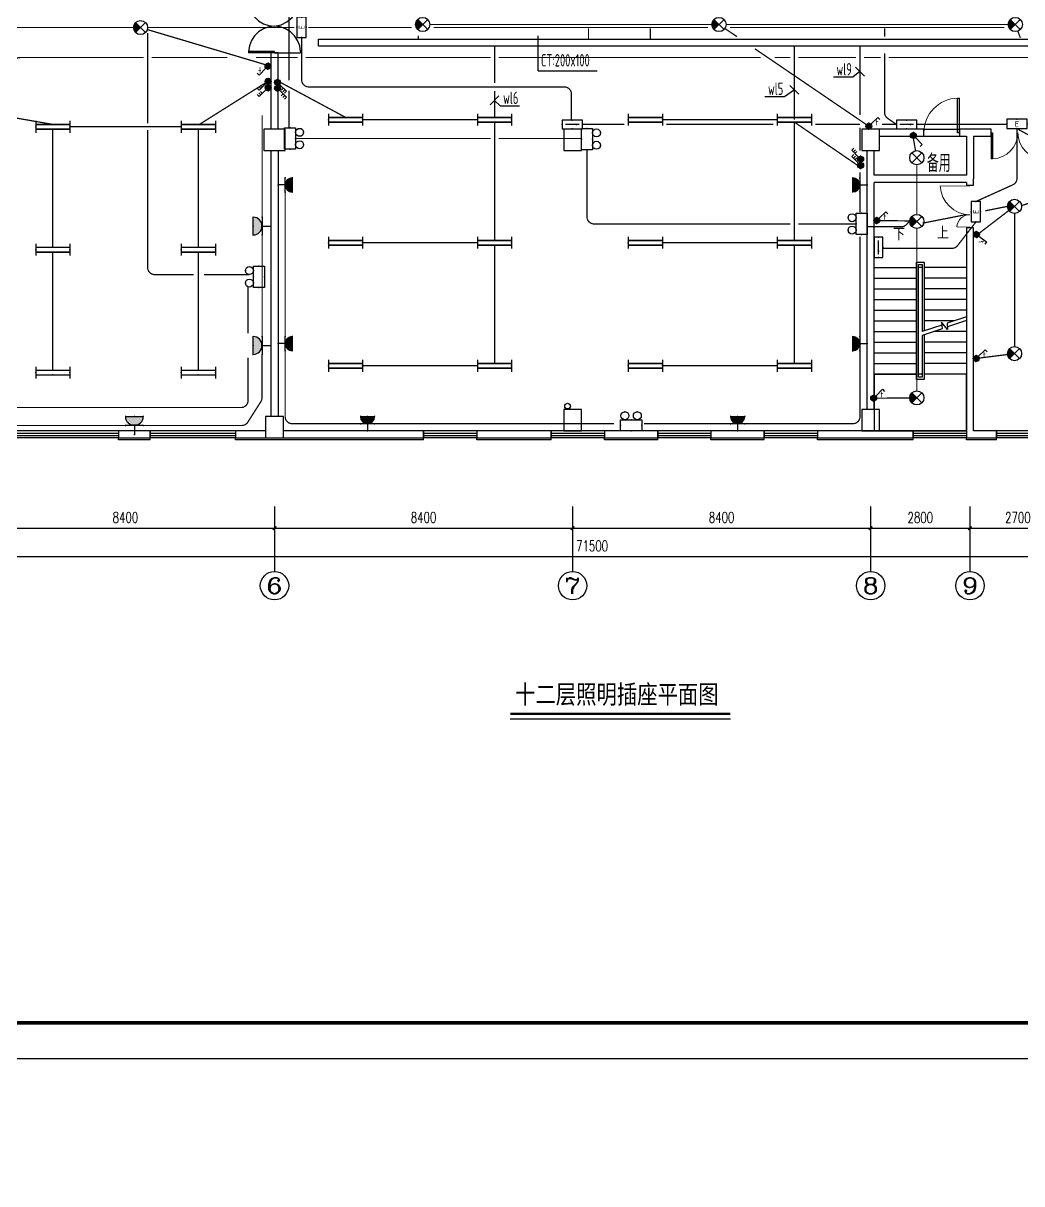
# Model space of a CAD drawing. Extents: x 2166032 to 5302137, y 581493 to 2416206.
# Drawn here: x 2469612 to 2497754, y 970586 to 1003290 of the extents above; entities that cross this region are included whole.
import ezdxf
from ezdxf.enums import TextEntityAlignment as Align

# ---------------------------------------------------------------- set-up
doc = ezdxf.new("R2010")
doc.units = 0
doc.header["$LTSCALE"] = 1000
doc.header["$MEASUREMENT"] = 0
doc.linetypes.add('DASH', pattern=[0.35, 0.25, -0.1])
doc.linetypes.add('DASHEDX2', pattern=[1.5, 1, -0.5])
for name, color, linetype in [('AXIS', 3, 'Continuous'), ('AXIS_TEXT', 7, 'Continuous'), ('CABLETRAY', 4, 'Continuous'), ('COLUMN', 2, 'Continuous'), ('DIM-照明', 3, 'Continuous'), ('DIM_SYMB', 3, 'Continuous'), ('EQUIP-动力', 3, 'Continuous'), ('EQUIP-照明', 3, 'Continuous'), ('PUB_TEXT', 7, 'Continuous'), ('PUB_TITLE', 137, 'Continuous'), ('STAIR', 8, 'Continuous'), ('SURFACE', 8, 'Continuous'), ('TEL_TEXT', 7, 'Continuous'), ('WALL', 8, 'Continuous'), ('WINDOW', 8, 'Continuous'), ('WIRE-应急', 6, 'DASH'), ('WIRE-照明', 1, 'Continuous'), ('屋面', 151, 'Continuous')]:
    doc.layers.add(name, color=color, linetype=linetype)
doc.styles.add('_TCH_AXIS', font='complex_.ttf')
doc.styles.add('_TCH_DIM', font='tssdeng.shx', dxfattribs={"bigfont": 'tssdchn.shx'})
doc.styles.add('_TEL_DIM', font='@tssdeng.shx', dxfattribs={"width": 0.8, "height": 3.5, "bigfont": '!tssdchn.shx'})
doc.styles.add('COMPLEX', font='complex_.ttf')
doc.styles.add('DIM_FONT', font='simplex_.ttf', dxfattribs={"width": 0.7})
doc.styles.add('hz（黑）', font='simhei.ttf', dxfattribs={"width": 0.8})
doc.styles.get("Standard").update_dxf_attribs({"font": 'tssdeng.shx', "bigfont": 'tssdchn.shx'})
doc.styles.add('TSSD_REIN', font='tssdeng.shx', dxfattribs={"width": 0.7, "bigfont": 'tssdchn.shx'})
doc.dimstyles.new('DIMN', dxfattribs={"dimtxt": 300, "dimasz": 100, "dimexe": 250, "dimexo": 300, "dimgap": 150, "dimtad": 1, "dimdec": 0, "dimzin": 0, "dimdsep": 46, "dimtxsty": 'DIM_FONT', "dimblk": 'ARCHTICK', "dimcen": 0.09, "dimclrt": 7, "dimazin": 2, "dimtfac": 1, "dimtdec": 0, "dimtix": 1, "dimtmove": 2, "dimatfit": 3, "dimldrblk": 'ARCHTICK', "dimfxl": 1, "dimtolj": 1, "dimtzin": 0, "dimarcsym": 0})

# ---------------------------------------------------------------- blocks, each defined once
blk = doc.blocks.new('$equip$00001964')
for p, q in [((0.147, 0.356), (0.625, 0.833)), ((0.625, 0.833), (0.766, 0.692)), ((0.399, 0.607), (0.54, 0.466)), ((0.512, 0.72), (0.653, 0.579))]:
    blk.add_line(p, q)
blk.add_circle((0, 0.208), 0.208)
for p in [(-0.208, 0.208), (0, 0.417), (0, 0), (0.208, 0.208)]:
    blk.add_point(p)
for points in [[(-0.18, 0.313), (0.18, 0.313), (-0.208, 0.208), (0.208, 0.208)], [(-0.18, 0.104), (0.18, 0.104), (-0.208, 0.208), (0.208, 0.208)], [(-0.104, 0.389), (0.104, 0.389), (-0.18, 0.313), (0.18, 0.313)], [(-0.104, 0.028), (0.104, 0.028), (-0.18, 0.104), (0.18, 0.104)], [(0, 0.417), (0, 0.417), (-0.104, 0.389), (0.104, 0.389)], [(0, 0), (0, 0), (-0.104, 0.028), (0.104, 0.028)]]:
    blk.add_solid(points)
at = {"layer": 'TEL_TEXT', "style": '_TEL_DIM', "flags": 1}
blk.add_attdef('A', text='', height=0.00002, dxfattribs=at).set_placement((0, 0), align=Align.MIDDLE_CENTER)
blk = doc.blocks.new('$equip$00001160')
for p, q in [((-1.2, 0.417), (-1.2, -0.417)), ((-1.2, 0.167), (1.2, 0.167)), ((1.2, 0.417), (1.2, -0.417)), ((-1.2, -0.167), (1.2, -0.167))]:
    blk.add_line(p, q)
at = {"const_width": 0.1}
for points in [[(-1.2, 0.167), (1.2, 0.167)], [(-1.2, -0.167), (1.2, -0.167)]]:
    blk.add_lwpolyline(points, dxfattribs=at)
at = {"layer": 'EQUIP-照明'}
for p in [(-1.2, 0), (0, 0.167), (1.2, 0), (0, -0.167)]:
    blk.add_point(p, dxfattribs=at)
at = {"layer": 'EQUIP-照明', "flags": 9}
blk.add_attdef('A', (0, 0), '', height=0.00002, dxfattribs=at)
blk = doc.blocks.new('$equip$00001190')
for p, q in [((-0.354, 0.354), (0.354, -0.354)), ((-0.354, -0.354), (0.354, 0.354))]:
    blk.add_line(p, q)
blk.add_circle((0, 0), 0.5)
for points in [[(-0.177, -0.177), (-0.483, 0.129), (0, 0), (-0.354, 0.354)], [(-0.306, -0.306), (-0.483, -0.129), (-0.177, -0.177), (-0.483, 0.129)], [(-0.354, -0.354), (-0.354, -0.354), (-0.306, -0.306), (-0.483, -0.129)]]:
    blk.add_solid(points)
at = {"flags": 9}
blk.add_attdef('A', (0, 0), '', height=0.00002, dxfattribs=at)
blk = doc.blocks.new('$equip$00001822')
for p, q in [((0.147, 0.356), (0.625, 0.833)), ((0.625, 0.833), (0.766, 0.692))]:
    blk.add_line(p, q)
blk.add_circle((0, 0.208), 0.208)
for p in [(-0.208, 0.208), (-0.015, 0.001), (0, 0.417), (0.208, 0.208)]:
    blk.add_point(p)
for points in [[(-0.18, 0.313), (0.18, 0.313), (-0.208, 0.208), (0.208, 0.208)], [(-0.18, 0.104), (0.18, 0.104), (-0.208, 0.208), (0.208, 0.208)], [(-0.104, 0.389), (0.104, 0.389), (-0.18, 0.313), (0.18, 0.313)], [(-0.104, 0.028), (0.104, 0.028), (-0.18, 0.104), (0.18, 0.104)], [(0, 0.417), (0, 0.417), (-0.104, 0.389), (0.104, 0.389)], [(0, 0), (0, 0), (-0.104, 0.028), (0.104, 0.028)]]:
    blk.add_solid(points)
at = {"color": 7, "style": '_TEL_DIM'}
blk.add_attdef('$TEXT$', text='', height=0.4, dxfattribs=at).set_placement((0.581, 0.465), align=Align.MIDDLE_CENTER)
at = {"color": 7, "style": '_TEL_DIM', "flags": 1}
blk.add_attdef('A', text='', height=0.00002, dxfattribs=at).set_placement((0, 0), align=Align.MIDDLE_CENTER)
blk = doc.blocks.new('$equip$00001148')
for p, q in [((0.354, 0.354), (-0.354, -0.354)), ((-0.354, 0.354), (0.354, -0.354))]:
    blk.add_line(p, q)
blk.add_circle((0, 0), 0.5)
at = {"flags": 9}
blk.add_attdef('A', (0, 0), '', height=0.00002, dxfattribs=at)
blk = doc.blocks.new('$equip$00001962')
for p, q in [((0.147, 0.356), (0.625, 0.833)), ((0.625, 0.833), (0.766, 0.692))]:
    blk.add_line(p, q)
blk.add_circle((0, 0.208), 0.208)
for p in [(-0.208, 0.208), (0, 0.417), (0, 0), (0.208, 0.208)]:
    blk.add_point(p)
for points in [[(-0.18, 0.313), (0.18, 0.313), (-0.208, 0.208), (0.208, 0.208)], [(-0.18, 0.104), (0.18, 0.104), (-0.208, 0.208), (0.208, 0.208)], [(-0.104, 0.389), (0.104, 0.389), (-0.18, 0.313), (0.18, 0.313)], [(-0.104, 0.028), (0.104, 0.028), (-0.18, 0.104), (0.18, 0.104)], [(0, 0.417), (0, 0.417), (-0.104, 0.389), (0.104, 0.389)], [(0, 0), (0, 0), (-0.104, 0.028), (0.104, 0.028)]]:
    blk.add_solid(points)
at = {"layer": 'TEL_TEXT', "style": '_TEL_DIM', "flags": 1}
blk.add_attdef('A', text='', height=0.00002, dxfattribs=at).set_placement((0, 0), align=Align.MIDDLE_CENTER)
blk = doc.blocks.new('$equip$00001237')
for p, q in [((-0.5, 1.05), (-0.5, 1)), ((-0.5, 1), (0.5, 1)), ((0.5, 1.05), (0.5, 1)), ((0.5, 0.5), (-0.5, 0.5)), ((0, 0.5), (0, 0))]:
    blk.add_line(p, q)
blk.add_arc((0, 1), 0.5, 180, 0)
for p in [(0, 1), (-0.5, 0.5), (0, 0), (0.5, 0.5)]:
    blk.add_point(p)
for points in [[(0.433, 0.75), (-0.433, 0.75), (0.5, 1), (-0.5, 1)], [(0.25, 0.567), (-0.25, 0.567), (0.433, 0.75), (-0.433, 0.75)], [(0, 0.5), (0, 0.5), (0.25, 0.567), (-0.25, 0.567)]]:
    blk.add_solid(points)
at = {"flags": 9}
blk.add_attdef('A', (0, 0), '', height=0.00002, dxfattribs=at)
blk = doc.blocks.new('$equip_U$00000006')
at = {"color": 3}
for p, q in [((-0.6, 0.624), (0.6, 0.624)), ((-0.6, 0), (-0.6, 0.624)), ((0.6, 0), (-0.6, 0)), ((0.6, 0.624), (0.6, 0))]:
    blk.add_line(p, q, dxfattribs=at)
for centre in [(-0.35, 0.849), (0.35, 0.849)]:
    blk.add_circle(centre, 0.225, dxfattribs=at)
at = {"style": '_TEL_DIM', "flags": 1}
blk.add_attdef('A', text='', height=0.00002, dxfattribs=at).set_placement((0, 0), align=Align.MIDDLE_CENTER)
blk = doc.blocks.new('$equip_U$00000175(20081108-2321)')
for p in [(-0.6, 0.312), (0, 0.624), (0, 0), (0.6, 0.312)]:
    blk.add_point(p)
blk.add_blockref('$equip_U$00000006', (0, 0))
at = {"color": 7, "style": '_TEL_DIM', "flags": 1}
blk.add_attdef('A', text='', height=0.000025, dxfattribs=at).set_placement((0, 0), align=Align.MIDDLE_CENTER)
blk = doc.blocks.new('$equip_U$00000184(许虹剑)')
for p in [(-0.35, 1.074), (0.35, 1.074), (-0.6, 0.312), (0, 0), (0.6, 0.312)]:
    blk.add_point(p)
blk.add_blockref('$equip_U$00000175(20081108-2321)', (0, 0))
at = {"color": 7, "style": '_TEL_DIM', "flags": 1}
blk.add_attdef('A', text='', height=0.000025, dxfattribs=at).set_placement((0, 0), align=Align.MIDDLE_CENTER)
blk = doc.blocks.new('$equip_U$00000360(20081108-2321)')
at = {"ltscale": 5}
for p in [(-0.35, 1.074), (0.35, 1.074), (-0.6, 0.312), (0, 0), (0.6, 0.312)]:
    blk.add_point(p, dxfattribs=at)
blk.add_blockref('$equip_U$00000184(许虹剑)', (0, 0), dxfattribs=at)
at = {"color": 7, "style": '_TEL_DIM', "flags": 1}
blk.add_attdef('A', text='', height=0.000025, dxfattribs=at).set_placement((0, 0), align=Align.MIDDLE_CENTER)
blk = doc.blocks.new('$equip$00001776')
for p, q in [((0.72, 0.66), (-0.72, 0.66)), ((-0.72, 0.66), (-0.72, 0)), ((-0.72, 0), (0.72, 0)), ((0.72, 0), (0.72, 0.66))]:
    blk.add_line(p, q)
for p in [(-0.72, 0.33), (0, 0.66), (0, 0), (0.72, 0.33)]:
    blk.add_point(p)
at = {"color": 7, "style": '_TEL_DIM'}
blk.add_attdef('$TEXT$', text='', height=0.4, dxfattribs=at).set_placement((0, 0.33), align=Align.MIDDLE_CENTER)
at = {"color": 7, "style": '_TEL_DIM', "flags": 1}
blk.add_attdef('A', text='', height=0.00002, dxfattribs=at).set_placement((0, 0), align=Align.MIDDLE_CENTER)
blk = doc.blocks.new('$equip$00001686')
for p, q in [((0.72, 0.6), (-0.72, 0.6)), ((-0.72, 0.6), (-0.72, 0)), ((-0.72, 0), (0.72, 0)), ((0.72, 0), (0.72, 0.6))]:
    blk.add_line(p, q)
at = {"color": 7}
blk.add_line((-0.48, 0.3), (0.48, 0.3), dxfattribs=at)
for p in [(-0.72, 0.3), (0, 0.6), (0, 0), (0.72, 0.3)]:
    blk.add_point(p)
blk.add_solid([(-0.24, 0.228), (-0.528, 0.3), (-0.24, 0.372)])
at = {"layer": 'TEL_TEXT', "style": '_TEL_DIM', "flags": 1}
blk.add_attdef('A', text='', height=0.00002, dxfattribs=at).set_placement((0, 0), align=Align.MIDDLE_CENTER)
blk = doc.blocks.new('_ArchTick')
at = {"color": 0, "linetype": 'ByBlock', "const_width": 0.4}
blk.add_lwpolyline([(-0.5, -0.5), (0.5, 0.5)], dxfattribs=at)
blk = doc.blocks.new('*D3061')
at = {"layer": 'AXIS', "color": 0, "lineweight": -2}
for p, q in [((2468294, 989392), (2468294, 988809)), ((2476694, 989392), (2476694, 988809)), ((2468294, 989059), (2476694, 989059))]:
    blk.add_line(p, q, dxfattribs=at)
at = {"layer": 'Defpoints', "color": 0}
for p in [(2468294, 989692), (2476694, 989692), (2476694, 989059)]:
    blk.add_point(p, dxfattribs=at)
at = {"layer": 'AXIS', "color": 0, "lineweight": -2, "xscale": 100, "yscale": 100, "zscale": 100, "rotation": 180}
blk.add_blockref('_ArchTick', (2468294, 989059), dxfattribs=at)
at = {"layer": 'AXIS', "color": 0, "lineweight": -2, "xscale": 100, "yscale": 100, "zscale": 100}
blk.add_blockref('_ArchTick', (2476694, 989059), dxfattribs=at)
at = {"layer": 'AXIS', "color": 7, "insert": (2472494, 989363), "char_height": 300, "attachment_point": 5, "style": 'DIM_FONT'}
blk.add_mtext('\\A1;8400', dxfattribs=at)
blk = doc.blocks.new('*D3062')
at = {"layer": 'AXIS', "color": 0, "lineweight": -2}
for p, q in [((2476694, 989392), (2476694, 988809)), ((2485094, 989392), (2485094, 988809)), ((2476694, 989059), (2485094, 989059))]:
    blk.add_line(p, q, dxfattribs=at)
at = {"layer": 'Defpoints', "color": 0}
for p in [(2476694, 989692), (2485094, 989692), (2485094, 989059)]:
    blk.add_point(p, dxfattribs=at)
at = {"layer": 'AXIS', "color": 0, "lineweight": -2, "xscale": 100, "yscale": 100, "zscale": 100, "rotation": 180}
blk.add_blockref('_ArchTick', (2476694, 989059), dxfattribs=at)
at = {"layer": 'AXIS', "color": 0, "lineweight": -2, "xscale": 100, "yscale": 100, "zscale": 100}
blk.add_blockref('_ArchTick', (2485094, 989059), dxfattribs=at)
at = {"layer": 'AXIS', "color": 7, "insert": (2480894, 989363), "char_height": 300, "attachment_point": 5, "style": 'DIM_FONT'}
blk.add_mtext('\\A1;8400', dxfattribs=at)
blk = doc.blocks.new('*D3063')
at = {"layer": 'AXIS', "color": 0, "lineweight": -2}
for p, q in [((2485094, 989392), (2485094, 988809)), ((2493494, 989392), (2493494, 988809)), ((2485094, 989059), (2493494, 989059))]:
    blk.add_line(p, q, dxfattribs=at)
at = {"layer": 'Defpoints', "color": 0}
for p in [(2485094, 989692), (2493494, 989692), (2493494, 989059)]:
    blk.add_point(p, dxfattribs=at)
at = {"layer": 'AXIS', "color": 0, "lineweight": -2, "xscale": 100, "yscale": 100, "zscale": 100, "rotation": 180}
blk.add_blockref('_ArchTick', (2485094, 989059), dxfattribs=at)
at = {"layer": 'AXIS', "color": 0, "lineweight": -2, "xscale": 100, "yscale": 100, "zscale": 100}
blk.add_blockref('_ArchTick', (2493494, 989059), dxfattribs=at)
at = {"layer": 'AXIS', "color": 7, "insert": (2489294, 989363), "char_height": 300, "attachment_point": 5, "style": 'DIM_FONT'}
blk.add_mtext('\\A1;8400', dxfattribs=at)
blk = doc.blocks.new('*D3064')
at = {"layer": 'AXIS', "color": 0, "lineweight": -2}
for p, q in [((2493494, 989392), (2493494, 988809)), ((2496294, 989392), (2496294, 988809)), ((2493494, 989059), (2496294, 989059))]:
    blk.add_line(p, q, dxfattribs=at)
at = {"layer": 'Defpoints', "color": 0}
for p in [(2493494, 989692), (2496294, 989692), (2496294, 989059)]:
    blk.add_point(p, dxfattribs=at)
at = {"layer": 'AXIS', "color": 0, "lineweight": -2, "xscale": 100, "yscale": 100, "zscale": 100, "rotation": 180}
blk.add_blockref('_ArchTick', (2493494, 989059), dxfattribs=at)
at = {"layer": 'AXIS', "color": 0, "lineweight": -2, "xscale": 100, "yscale": 100, "zscale": 100}
blk.add_blockref('_ArchTick', (2496294, 989059), dxfattribs=at)
at = {"layer": 'AXIS', "color": 7, "insert": (2494894, 989360), "char_height": 300, "attachment_point": 5, "style": 'DIM_FONT'}
blk.add_mtext('\\A1;2800', dxfattribs=at)
blk = doc.blocks.new('*D3065')
at = {"layer": 'AXIS', "color": 0, "lineweight": -2}
for p, q in [((2496294, 989392), (2496294, 988809)), ((2498994, 989392), (2498994, 988809)), ((2496294, 989059), (2498994, 989059))]:
    blk.add_line(p, q, dxfattribs=at)
at = {"layer": 'Defpoints', "color": 0}
for p in [(2496294, 989692), (2498994, 989692), (2498994, 989059)]:
    blk.add_point(p, dxfattribs=at)
at = {"layer": 'AXIS', "color": 0, "lineweight": -2, "xscale": 100, "yscale": 100, "zscale": 100, "rotation": 180}
blk.add_blockref('_ArchTick', (2496294, 989059), dxfattribs=at)
at = {"layer": 'AXIS', "color": 0, "lineweight": -2, "xscale": 100, "yscale": 100, "zscale": 100}
blk.add_blockref('_ArchTick', (2498994, 989059), dxfattribs=at)
at = {"layer": 'AXIS', "color": 7, "insert": (2497644, 989360), "char_height": 300, "attachment_point": 5, "style": 'DIM_FONT'}
blk.add_mtext('\\A1;2700', dxfattribs=at)
blk = doc.blocks.new('*D3073')
at = {"layer": 'AXIS', "color": 0, "lineweight": -2}
for p, q in [((2449894, 989092), (2449894, 988009)), ((2521394, 989092), (2521394, 988009)), ((2449894, 988259), (2521394, 988259))]:
    blk.add_line(p, q, dxfattribs=at)
at = {"layer": 'Defpoints', "color": 0}
for p in [(2449894, 989392), (2521394, 989392), (2521394, 988259)]:
    blk.add_point(p, dxfattribs=at)
at = {"layer": 'AXIS', "color": 0, "lineweight": -2, "xscale": 100, "yscale": 100, "zscale": 100, "rotation": 180}
blk.add_blockref('_ArchTick', (2449894, 988259), dxfattribs=at)
at = {"layer": 'AXIS', "color": 0, "lineweight": -2, "xscale": 100, "yscale": 100, "zscale": 100}
blk.add_blockref('_ArchTick', (2521394, 988259), dxfattribs=at)
at = {"layer": 'AXIS', "color": 7, "insert": (2485644, 988560), "char_height": 300, "attachment_point": 5, "style": 'DIM_FONT'}
blk.add_mtext('\\A1;71500', dxfattribs=at)
blk = doc.blocks.new('$DorLib2D$00000141')
at = {"color": 0}
for points in [[(-0.5, 0), (-0.5, 0.487)], [(-0.475, 0.487), (-0.5, 0.487)], [(-0.475, 0), (-0.475, 0.487)], [(-0.369, 0.473), (-0.475, 0.487)], [(-0.268, 0.435), (-0.369, 0.473)], [(0.369, 0.473), (0.268, 0.435)], [(0.475, 0.487), (0.369, 0.473)], [(0.475, 0), (0.475, 0.487)], [(0.475, 0.487), (0.5, 0.487)], [(0.5, 0), (0.5, 0.487)], [(-0.178, 0.377), (-0.268, 0.435)], [(-0.103, 0.3), (-0.178, 0.377)], [(-0.047, 0.208), (-0.103, 0.3)], [(0.103, 0.3), (0.047, 0.208)], [(0.178, 0.377), (0.103, 0.3)], [(0.268, 0.435), (0.178, 0.377)], [(-0.012, 0.107), (-0.047, 0.208)], [(0, 0), (-0.012, 0.107)], [(-0.012, -0.107), (0, 0)], [(0.012, 0.107), (0, 0)], [(0.047, 0.208), (0.012, 0.107)], [(-0.5, 0), (-0.475, 0)], [(0.5, 0), (0.475, 0)]]:
    blk.add_lwpolyline(points, dxfattribs=at)
at = {"color": 0, "linetype": 'DASHEDX2'}
for points in [[(0, 0), (0.03, -0.122), (0.086, -0.234), (0.165, -0.331), (0.264, -0.408), (0.378, -0.461), (0.5, -0.488)], [(-0.5, 0), (-0.5, -0.488)], [(-0.103, -0.3), (-0.047, -0.208)], [(-0.047, -0.208), (-0.012, -0.107)], [(0.5, 0), (0.5, -0.488)], [(-0.369, -0.473), (-0.268, -0.435)], [(-0.268, -0.435), (-0.178, -0.377)], [(-0.178, -0.377), (-0.103, -0.3)], [(-0.475, -0.488), (-0.5, -0.488)], [(-0.475, -0.487), (-0.369, -0.473)]]:
    blk.add_lwpolyline(points, dxfattribs=at)
blk = doc.blocks.new('$DorLib2D$00000002')
for p, q in [((-0.5, 0), (-0.5, 0.4875)), ((-0.475, 0.4875), (-0.5, 0.4875)), ((-0.475, 0), (-0.475, 0.4875)), ((0.475, 0), (0.475, 0.4875)), ((0.475, 0.4875), (0.5, 0.4875)), ((0.5, 0), (0.5, 0.4875)), ((-0.5, 0), (-0.475, 0)), ((0.5, 0), (0.475, 0))]:
    blk.add_line(p, q)
at = {"lineweight": 13}
for centre, start, end in [((-0.4875, 0), 0, 88.53072), ((0.4875, 0), 91.46928, 180)]:
    blk.add_arc(centre, 0.4875, start, end, dxfattribs=at)
blk = doc.blocks.new('$TCHSYS$WIN2D')
for p, q in [((-0.5, 0.5), (0.5, 0.5)), ((-0.5, 0.5), (-0.5, -0.5)), ((0.5, 0.5), (0.5, -0.5)), ((0.5, 0.1667), (-0.5, 0.1667)), ((0.5, -0.1667), (-0.5, -0.1667)), ((-0.5, -0.5), (0.5, -0.5))]:
    blk.add_line(p, q)
blk = doc.blocks.new('$DorLib2D$00000001')
for p, q in [((0.45, 0.975), (0.5, 0.975)), ((0.45, 0), (0.45, 0.975)), ((0.5, 0), (0.5, 0.975)), ((0.5, 0), (0.45, 0))]:
    blk.add_line(p, q)
at = {"lineweight": 13}
blk.add_arc((0.475, 0), 0.975, 91.4693, 180, dxfattribs=at)
blk = doc.blocks.new('_AXISO')
blk.add_circle((0, 0), 0.5)
at = {"layer": 'AXIS_TEXT', "style": 'COMPLEX', "width": 1.171875}
blk.add_attdef('A', text='', height=0.56, dxfattribs=at).set_placement((-0.25, -0.28), (0.25, -0.28), align=Align.FIT)
blk = doc.blocks.new('$DorLib2D$00000025')
at = {"const_width": 0.02}
for points in [[(0.481, -0.001), (0.481, 0.691)], [(-0.481, 0.001), (-0.481, 0.308)]]:
    blk.add_lwpolyline(points, dxfattribs=at)
at = {"lineweight": 13}
for centre, radius, start, end in [((0.505, -0.002), 0.699, 91.9397, 179.7238), ((-0.501, 0.003), 0.307, 359.7899, 85.7508)]:
    blk.add_arc(centre, radius, start, end, dxfattribs=at)

msp = doc.modelspace()

# ---------------------------------------------------------------- linework, layer by layer
for q in [(2484124.7, 1002932), (2485784.4, 1001947.4)]:
    msp.add_line((2484124.7, 1001947.4), q)
msp.add_circle((2604640.5, 1020101.3), 438608.5)
at = {"layer": 'AXIS'}
for p, q in [((2476694.4, 989673.9), (2476694.4, 987839.2)), ((2485094.4, 989673.9), (2485094.4, 987839.2)), ((2493494.4, 989673.9), (2493494.4, 987839.2)), ((2496294.4, 989673.9), (2496294.4, 987839.2))]:
    msp.add_line(p, q, dxfattribs=at)
at = {"layer": 'CABLETRAY'}
for p, q in [((2477935.9, 1002640.9), (2477935.9, 1002840.9)), ((2477935.9, 1002840.9), (2501058.6, 1002840.9)), ((2501058.6, 1002640.9), (2477935.9, 1002640.9))]:
    msp.add_line(p, q, dxfattribs=at)
at = {"layer": 'COLUMN'}
for p, q in [((2476994.4, 1000304.3), (2476394.4, 1000304.3)), ((2476394.4, 1000304.3), (2476394.4, 999704.3)), ((2476994.4, 999704.3), (2476994.4, 1000304.3)), ((2485344.1, 1000304.4), (2484844.1, 1000304.4)), ((2484844.1, 1000304.4), (2484844.1, 999704.3)), ((2485344.1, 999704.3), (2485344.1, 1000304.4)), ((2493744.1, 1000304.4), (2493244.1, 1000304.4)), ((2493244.1, 1000304.4), (2493244.1, 999704.3)), ((2493744.1, 999704.3), (2493744.1, 1000304.4)), ((2476394.4, 999704.3), (2476994.4, 999704.3)), ((2484844.1, 999704.3), (2485344.1, 999704.3)), ((2493244.1, 999704.3), (2493744.1, 999704.3)), ((2485344.1, 992404.4), (2484844.1, 992404.4)), ((2484844.1, 992404.4), (2484844.1, 991804.3)), ((2485344.1, 991804.3), (2485344.1, 992404.4)), ((2493744.1, 992404.4), (2493244.1, 992404.4)), ((2493244.1, 992404.4), (2493244.1, 991804.3)), ((2493744.1, 991804.3), (2493744.1, 992404.4)), ((2476944.1, 992204.4), (2476444.1, 992204.4)), ((2476444.1, 992204.4), (2476444.1, 991604.3)), ((2476944.1, 991604.3), (2476944.1, 992204.4)), ((2484844.1, 991804.3), (2485344.1, 991804.3)), ((2493244.1, 991804.3), (2493744.1, 991804.3)), ((2476444.1, 991604.3), (2476944.1, 991604.3))]:
    msp.add_line(p, q, dxfattribs=at)
at = {"layer": 'DIM-照明'}
for p, q in [((2493318.1, 1001802.9), (2493070.6, 1002050.4)), ((2491467.8, 1001288.3), (2491220.3, 1001535.8)), ((2483019.4, 1001240.1), (2482771.9, 1000992.7))]:
    msp.add_line(p, q, dxfattribs=at)
for points in [[(2492989.1, 1001767.2), (2492443.6, 1001767.2)], [(2493194.4, 1001926.7), (2492989.1, 1001767.2)], [(2482895.6, 1001116.4), (2483049.1, 1000963)], [(2491068.7, 1001217.7), (2490514.6, 1001217.7)], [(2491344.1, 1001412), (2491068.7, 1001217.7)], [(2483049.1, 1000963), (2483594.5, 1000963)]]:
    msp.add_lwpolyline(points, dxfattribs=at)
at = {"layer": 'DIM_SYMB'}
for points in [[(2495519.4, 997158.2, 0, 0, 0), (2495519.4, 995958.2, 80, 0, 0), (2495519.4, 995658.2, 0, 0, 0)], [(2494269.4, 997120.8, 0, 0, 0), (2494269.4, 993073.4, 0, 0, 0), (2495519.4, 993073.4, 0, 0, 0), (2495519.4, 994653.4, 80, 0, 0), (2495519.4, 994953.4, 0, 0, 0)]]:
    msp.add_lwpolyline(points, format="xyseb", dxfattribs=at)
at = {"layer": 'DIM_SYMB', "const_width": 70}
msp.add_lwpolyline([(2483336, 983826.8), (2489541, 983826.8)], dxfattribs=at)
at = {"layer": 'DIM_SYMB'}
msp.add_lwpolyline([(2483336, 983686.8), (2489541, 983686.8)], dxfattribs=at)
at = {"layer": 'PUB_TITLE'}
msp.add_lwpolyline([(2433524.2, 974119.6), (2538624.2, 974119.6), (2538624.2, 1033519.6), (2433524.2, 1033519.6)], close=True, dxfattribs=at)
at = {"layer": 'PUB_TITLE', "const_width": 100}
msp.add_lwpolyline([(2436024.2, 975119.6), (2537624.2, 975119.6), (2537624.2, 1032519.6), (2436024.2, 1032519.6)], close=True, dxfattribs=at)
at = {"layer": 'STAIR'}
for p, q in [((2494784.4, 996554.5), (2495004.4, 996554.5)), ((2494784.4, 993254.5), (2494784.4, 996554.5)), ((2495004.4, 996554.5), (2495004.4, 994618.5)), ((2493594.4, 993404.5), (2493594.4, 996404.5)), ((2493594.4, 996404.5), (2494784.4, 996404.5)), ((2494844.4, 996494.5), (2494944.4, 996494.5)), ((2494844.4, 993314.5), (2494844.4, 996494.5)), ((2494844.4, 993404.5), (2494844.4, 996404.5)), ((2494944.4, 996404.5), (2494844.4, 996404.5)), ((2494944.4, 996494.5), (2494944.4, 994598.5)), ((2494944.4, 996404.5), (2494944.4, 994598.5)), ((2496194.4, 996404.5), (2495004.4, 996404.5)), ((2496194.4, 996404.5), (2496194.4, 995015.9)), ((2493594.4, 996104.5), (2494784.4, 996104.5)), ((2496194.4, 996104.5), (2495004.4, 996104.5)), ((2493594.4, 995804.5), (2494784.4, 995804.5)), ((2496194.4, 995804.5), (2495004.4, 995804.5)), ((2493594.4, 995504.5), (2494784.4, 995504.5)), ((2493594.4, 995204.5), (2494784.4, 995204.5)), ((2496194.4, 995504.5), (2495004.4, 995504.5)), ((2496194.4, 995204.5), (2495004.4, 995204.5)), ((2493594.4, 994904.5), (2494784.4, 994904.5)), ((2495860.7, 994904.5), (2495004.4, 994904.5)), ((2496194.4, 995015.9), (2495651.5, 994834.6)), ((2496194.4, 994910.4), (2495657.7, 994731.2)), ((2496194.4, 994904.5), (2496176.5, 994904.5)), ((2496194.4, 994910.4), (2496194.4, 993404.5)), ((2493594.4, 994604.5), (2494784.4, 994604.5)), ((2495500, 994784), (2494944.4, 994598.5)), ((2495506.2, 994680.7), (2494944.4, 994493)), ((2496194.4, 994604.5), (2495278, 994604.5)), ((2495662.2, 994656.5), (2495494.9, 994867.1)), ((2495494.9, 994867.1), (2495506.2, 994680.7)), ((2495651.5, 994834.6), (2495662.2, 994656.5)), ((2493594.4, 994304.5), (2494784.4, 994304.5)), ((2494944.4, 994493), (2494944.4, 993404.5)), ((2494944.4, 994493), (2494944.4, 993314.5)), ((2495004.4, 994513.1), (2495004.4, 993254.5)), ((2496194.4, 994304.5), (2495004.4, 994304.5)), ((2493594.4, 994004.5), (2494784.4, 994004.5)), ((2496194.4, 994004.5), (2495004.4, 994004.5)), ((2493594.4, 993704.5), (2494784.4, 993704.5)), ((2496194.4, 993704.5), (2495004.4, 993704.5)), ((2493594.4, 993404.5), (2494784.4, 993404.5)), ((2493594.4, 993404.5), (2493594.4, 991804.5)), ((2494784.4, 993404.5), (2493594.4, 993404.5)), ((2495004.4, 993254.5), (2494784.4, 993254.5)), ((2494944.4, 993404.5), (2494844.4, 993404.5)), ((2494944.4, 993314.5), (2494844.4, 993314.5)), ((2496194.4, 993404.5), (2495004.4, 993404.5)), ((2496194.4, 993404.5), (2495004.4, 993404.5)), ((2496194.4, 991804.5), (2496194.4, 993404.5)), ((2493594.4, 991804.5), (2496194.4, 991804.5))]:
    msp.add_line(p, q, dxfattribs=at)
at = {"layer": 'SURFACE'}
for p, q in [((2472294.1, 991554.3), (2472294.1, 991604.3)), ((2473194.1, 991554.3), (2472294.1, 991554.3)), ((2473194.1, 991554.3), (2473194.1, 991604.3)), ((2475594.1, 991554.3), (2475594.1, 991604.3)), ((2475594.1, 991554.3), (2475594.1, 991604.3)), ((2476694.4, 991554.3), (2475594.1, 991554.3)), ((2476694.4, 991554.3), (2475594.1, 991554.3)), ((2480894.4, 991554.3), (2476694.4, 991554.3)), ((2480894.4, 991554.3), (2480894.4, 991604.3)), ((2482394.4, 991554.3), (2482394.4, 991604.3)), ((2484494.4, 991554.3), (2482394.4, 991554.3)), ((2484494.4, 991554.3), (2484494.4, 991604.3)), ((2485994.4, 991554.3), (2485994.4, 991604.3)), ((2487494.4, 991554.3), (2485994.4, 991554.3)), ((2487494.4, 991554.3), (2487494.4, 991604.3)), ((2488994.4, 991554.3), (2488994.4, 991604.3)), ((2490494.4, 991554.3), (2488994.4, 991554.3)), ((2490494.4, 991554.3), (2490494.4, 991604.3)), ((2491994.4, 991554.3), (2491994.4, 991604.3)), ((2494694.4, 991554.3), (2491994.4, 991554.3)), ((2494694.4, 991554.3), (2494694.4, 991604.3)), ((2496194.4, 991554.3), (2496194.4, 991604.3)), ((2496294.4, 991554.3), (2496194.4, 991554.3)), ((2497044.4, 991554.2), (2496294.4, 991554.3)), ((2497044.4, 991554.2), (2497044.4, 991604.2))]:
    msp.add_line(p, q, dxfattribs=at)
at = {"layer": 'WALL'}
for p, q in [((2476794.4, 1002454.3), (2476594.4, 1002454.3)), ((2476594.4, 1002454.3), (2476594.4, 1000304.3)), ((2476794.4, 1000304.3), (2476794.4, 1002454.3)), ((2494994.4, 1000304.3), (2493744.1, 1000304.3)), ((2494994.4, 1000104.3), (2494994.4, 1000304.3)), ((2496294.4, 1000304.3), (2495994.4, 1000304.3)), ((2495994.4, 1000304.3), (2495994.4, 1000104.3)), ((2496894.4, 1000304.3), (2496294.4, 1000304.3)), ((2496894.4, 1000104.3), (2496894.4, 1000304.3)), ((2493744.1, 1000104.3), (2494994.4, 1000104.3)), ((2495994.4, 1000104.3), (2496194.4, 1000104.3)), ((2496194.4, 1000104.3), (2496194.4, 999004.6)), ((2496394.4, 1000104.3), (2496394.4, 998904.6)), ((2496394.4, 1000104.3), (2496894.4, 1000104.3)), ((2476594.4, 999704.3), (2476594.1, 992204.4)), ((2476794.4, 999704.3), (2476794.1, 992204.4)), ((2493394.4, 998904.6), (2493394.4, 999704.3)), ((2493594.4, 999004.6), (2493594.4, 999704.3)), ((2493394.4, 992404.4), (2493394.4, 998904.6)), ((2496194.4, 999004.6), (2493594.4, 999004.6)), ((2496194.4, 998804.6), (2493594.4, 998804.6)), ((2493594.4, 992404.4), (2493594.4, 998804.6)), ((2496194.4, 998804.6), (2496194.4, 998726.3)), ((2496394.4, 998726.3), (2496394.4, 998904.6)), ((2496194.4, 998726.3), (2496394.4, 998726.3)), ((2496394.4, 997526.3), (2496194.4, 997526.3)), ((2496194.4, 997526.3), (2496194.4, 991804.3)), ((2496394.4, 991804.3), (2496394.4, 997526.3)), ((2473194.1, 991804.3), (2472294.1, 991804.3)), ((2472294.1, 991804.3), (2472294.1, 991604.3)), ((2473194.1, 991604.3), (2473194.1, 991804.3)), ((2476444.1, 991804.3), (2475594.1, 991804.3)), ((2475594.1, 991804.3), (2475594.1, 991604.3)), ((2480894.4, 991804.3), (2476944.1, 991804.3)), ((2480894.4, 991604.3), (2480894.4, 991804.3)), ((2484494.4, 991804.3), (2482394.4, 991804.3)), ((2482394.4, 991804.3), (2482394.4, 991604.3)), ((2484494.4, 991604.3), (2484494.4, 991804.3)), ((2487494.4, 991804.3), (2485994.4, 991804.3)), ((2485994.4, 991804.3), (2485994.4, 991604.3)), ((2487494.4, 991604.3), (2487494.4, 991804.3)), ((2490494.4, 991804.3), (2488994.4, 991804.3)), ((2488994.4, 991804.3), (2488994.4, 991604.3)), ((2490494.4, 991604.3), (2490494.4, 991804.3)), ((2494694.4, 991804.3), (2491994.4, 991804.3)), ((2491994.4, 991804.3), (2491994.4, 991604.3)), ((2494694.4, 991604.3), (2494694.4, 991804.3)), ((2496194.4, 991804.3), (2496194.4, 991604.3)), ((2497044.4, 991804.2), (2496394.4, 991804.3)), ((2497044.4, 991604.2), (2497044.4, 991804.2)), ((2472294.1, 991604.3), (2473194.1, 991604.3)), ((2475594.1, 991604.3), (2476444.1, 991604.3)), ((2476944.1, 991604.3), (2480894.4, 991604.3)), ((2482394.4, 991604.3), (2484494.4, 991604.3)), ((2485994.4, 991604.3), (2487494.4, 991604.3)), ((2488994.4, 991604.3), (2490494.4, 991604.3)), ((2491994.4, 991604.3), (2494694.4, 991604.3)), ((2496194.4, 991604.3), (2496294.4, 991604.3)), ((2496294.4, 991604.3), (2497044.4, 991604.2))]:
    msp.add_line(p, q, dxfattribs=at)
at = {"layer": 'WINDOW'}
for p, q in [((2494994.4, 1000304.3), (2495994.4, 1000304.3)), ((2494994.4, 1000104.3), (2495994.4, 1000104.3))]:
    msp.add_line(p, q, dxfattribs=at)
at = {"layer": 'WIRE-应急', "linetype": 'DASH', "const_width": 35}
for points in [[(2477100.1, 1004302), (2477100.1, 1001681.3)], [(2473110.8, 1003111.4), (2476439.1, 1002121.4)], [(2473119.1, 1003168.4), (2477253.8, 1003168.4)], [(2477651.7, 1003168.4), (2480558.1, 1003168.4)], [(2481183.1, 1003168.4), (2488908.1, 1003168.4)], [(2489386.3, 1003142.3), (2489726.5, 1002912.2)], [(2489533.1, 1003168.4), (2497258.1, 1003168.4)], [(2493887.6, 1003141.9), (2493887.6, 1002914.9)], [(2497642, 1003067.5), (2497714.2, 1002878.4)], [(2473119.1, 1003011.9), (2473119.1, 1000465)], [(2490230.3, 1002571.4), (2493386.7, 1000424.3)], [(2473231.6, 1002323.1), (2475366.6, 1002323.1)], [(2476177.3, 1002324), (2477346.6, 1002324)], [(2477571.6, 1002324), (2482783.1, 1002324)], [(2483008.1, 1002324), (2490394, 1002324)], [(2490794.1, 1002324), (2491231.6, 1002324)], [(2491456.6, 1002324), (2493081.9, 1002324)], [(2493306.9, 1002324), (2493775.1, 1002324)], [(2494000.1, 1002324), (2499217.6, 1002324)], [(2477100.1, 1001388.4), (2477100.1, 1000340.6)], [(2486551.6, 1000438.3), (2485375.5, 1000438.3)], [(2490751.6, 1000438.3), (2487736.6, 1000438.3)], [(2493198.2, 1000438.3), (2491936.6, 1000438.3)], [(2494220.1, 1000438.3), (2493813.1, 1000438.3)], [(2494796.1, 1000438.3), (2497331.2, 1000438.3)], [(2477288, 1000040.5), (2482783.1, 1000040.5)], [(2483008.1, 1000040.5), (2485344.1, 1000040.5)], [(2494760.6, 999696.1), (2494698.7, 1000043.5)], [(2494795.6, 999299.2), (2494795.6, 997904.5)], [(2497748.9, 998152.9), (2500178.3, 998907.8)], [(2494955.9, 997654.3), (2496178.3, 997896.1)], [(2496549.3, 997368.5), (2497387.9, 998012.5)], [(2496724, 998004), (2497357.1, 998129.3)], [(2497550.3, 997929.3), (2497550.3, 994179.3)], [(2493082.2, 997634), (2491456.6, 997634)], [(2494596.1, 997718.1), (2493751.7, 997729.8)], [(2494795.6, 997504.5), (2494795.6, 992932)], [(2475987.8, 996206.1), (2474710.1, 996206.1)], [(2475950.6, 995862.3), (2475950.6, 994551.3)], [(2496551, 993854.3), (2497351.9, 993954.2)], [(2494595.6, 992730.5), (2493663.2, 992723.4)]]:
    msp.add_lwpolyline(points, dxfattribs=at)
at = {"layer": 'WIRE-应急', "color": 6, "linetype": 'DASH', "const_width": 25}
for points in [[(2468761.6, 1003168.4), (2472719.1, 1003168.4)], [(2481070.6, 1003254.4), (2489020.6, 1003254.4)], [(2489420.6, 1003254.4), (2497370.6, 1003254.4)]]:
    msp.add_lwpolyline(points, dxfattribs=at)
at = {"layer": 'WIRE-应急', "linetype": 'DASH', "const_width": 35}
for points in [[(2477459.1, 1002887.1), (2477459.1, 1001695.4, 0.4142136), (2477659.1, 1001495.4), (2484862, 1001495.4, -0.4142136), (2485062, 1001295.4), (2485062, 1000558.3)], [(2493887.6, 1002438.2), (2493887.6, 1000774.7, 0.2450349), (2493973.1, 1000610.7), (2494220.1, 1000438.3)], [(2469324, 1000747.8), (2469324, 1002123.1, -0.4142136), (2469524, 1002323.1), (2473006.6, 1002323.1)], [(2473119.1, 1000280), (2473119.1, 996406.1, 0.4142136), (2473319.1, 996206.1), (2474411.5, 996206.1)], [(2497619.2, 1000320.2), (2497619.2, 998918.9, -0.2945478), (2497501.6, 998736.7), (2496462.6, 998266.4)], [(2498211.3, 998414.4), (2498211.3, 999873.8, 0.2724617), (2498108.4, 1000048.6), (2497619.2, 1000320.2)], [(2485500.3, 999725.7), (2485500.3, 997834, 0.4142136), (2485700.3, 997634), (2491231.6, 997634)], [(2493373, 997554.1), (2494358.5, 997554.1, 0.2112511), (2494506.4, 997619.5), (2494596.1, 997718.1)], [(2493834.4, 996945.8), (2495785.1, 996945.8, 0.2313173), (2495942.9, 997022.9), (2496462.6, 997690.4)], [(2475950.6, 993866.3), (2475950.6, 992660.5, -0.4142136), (2475750.6, 992460.5), (2468558.7, 992460.5)]]:
    msp.add_lwpolyline(points, format="xyb", dxfattribs=at)
at = {"layer": 'WIRE-照明', "linetype": 'Continuous', "const_width": 35}
for points in [[(2485544.4, 1003141.9), (2485544.4, 1002840.9)], [(2487282.9, 1003141.9), (2487282.9, 1002840.9)], [(2480750.9, 1002941.9), (2480750.9, 1002840.9)], [(2491344.1, 1000571), (2491344.1, 1002640.9)], [(2493194.4, 1000702.2), (2493194.4, 1002640.9)], [(2474577.3, 1000439.1), (2476440.9, 1001610)], [(2476779, 1001541.9), (2476779, 1001538.8)], [(2476779, 1001541.9), (2476779, 1001538.8)], [(2476862.3, 1001622.1), (2478695.6, 1000637.7)], [(2468489.8, 1000778.3), (2470445.2, 1000439.1)], [(2479175.6, 1000571), (2482415.6, 1000571)], [(2482895.6, 1000504.4), (2482895.6, 997171)], [(2487624.1, 1000571), (2490864.1, 1000571)], [(2491344.1, 1000504.4), (2491344.1, 997171)], [(2491344.1, 1000504.4), (2493129, 999283.3)], [(2470445.2, 1000305.8), (2470445.2, 996975.2)], [(2470925.2, 1000372.5), (2474066.8, 1000372.5)], [(2474546.8, 1000305.8), (2474546.8, 996975.2)], [(2493194.4, 999702.4), (2493194.4, 1000342.4)], [(2493212.3, 999366.7), (2493212.3, 999375.1)], [(2493194.4, 998934.6), (2493194.4, 999087.5)], [(2476994.3, 998532.8), (2476994.1, 994462.6)], [(2493194.4, 998534.6), (2493194.4, 997962.8)], [(2493194.4, 997278.5), (2493194.4, 994462.6)], [(2470445.2, 996841.8), (2470445.2, 993511.2)], [(2474546.8, 996841.8), (2474546.8, 993511.2)], [(2479175.6, 997104.4), (2482415.6, 997104.4)], [(2482895.6, 997037.7), (2482895.6, 993704.4)], [(2487624.1, 997104.4), (2490864.1, 997104.4)], [(2491344.1, 997037.7), (2491344.1, 993704.4)], [(2479175.6, 993637.7), (2482415.6, 993637.7)], [(2487624.1, 993637.7), (2490864.1, 993637.7)], [(2479514.4, 992004.3), (2486261.6, 992005)], [(2487111.1, 992005), (2489544.4, 992005.3)]]:
    msp.add_lwpolyline(points, dxfattribs=at)
at = {"layer": 'WIRE-照明', "color": 1, "linetype": 'Continuous'}
for points, const_width in [([(2482895.6, 1001607.9), (2482895.6, 1002640.9)], 35), ([(2482895.6, 1000637.7), (2482895.6, 1001382.9)], 35), ([(2476344.4, 997824.8), (2476344.4, 1000690.8)], 25), ([(2476344.4, 994458.8), (2476344.4, 997324.8)], 25), ([(2464094.1, 991954.4), (2472494.1, 991954.4)], 25)]:
    msp.add_lwpolyline(points, dxfattribs=dict(at, const_width=const_width))
at = {"layer": 'WIRE-照明', "linetype": 'Continuous', "const_width": 35}
for points in [[(2476344.4, 993958.8), (2476344.4, 992739.1, -0.1426927), (2476313.1, 992631.7), (2475940.9, 992047, -0.2563682), (2475772.2, 991954.4), (2472994.1, 991954.4)], [(2476994.1, 994062.6), (2476994.1, 992204.3, 0.4142136), (2477194.1, 992004.3), (2479114.4, 992004.3)], [(2493194.4, 994062.6), (2493194.4, 992205.3, -0.4142136), (2492994.4, 992005.3), (2489944.4, 992005.3)]]:
    msp.add_lwpolyline(points, format="xyb", dxfattribs=at)
at = {"layer": '屋面', "color": 6}
msp.add_circle((2484951.9, 992500.6), 80, dxfattribs=at)

# ---------------------------------------------------------------- block references
at = {"layer": 'AXIS'}
ref = msp.add_blockref('_AXISO', (2476694.4, 987439.2), dxfattribs=dict(at, xscale=800, yscale=800, zscale=800))
ref.add_attrib('A', '6', dxfattribs={"layer": 'AXIS_TEXT', "height": 452.5, "style": '_TCH_AXIS', "width": 1.049113}).set_placement((2476468.1, 987213), (2476920.6, 987213), align=Align.FIT)
ref = msp.add_blockref('_AXISO', (2485094.4, 987439.2), dxfattribs=dict(at, xscale=800, yscale=800, zscale=800))
ref.add_attrib('A', '7', dxfattribs={"layer": 'AXIS_TEXT', "height": 452.5, "style": '_TCH_AXIS', "width": 1.049113}).set_placement((2484868.1, 987213), (2485320.6, 987213), align=Align.FIT)
ref = msp.add_blockref('_AXISO', (2493494.4, 987439.2), dxfattribs=dict(at, xscale=800, yscale=800, zscale=800))
ref.add_attrib('A', '8', dxfattribs={"layer": 'AXIS_TEXT', "height": 452.5, "style": '_TCH_AXIS', "width": 1.049113}).set_placement((2493268.1, 987213), (2493720.6, 987213), align=Align.FIT)
ref = msp.add_blockref('_AXISO', (2496294.4, 987439.2), dxfattribs=dict(at, xscale=800, yscale=800, zscale=800))
ref.add_attrib('A', '9', dxfattribs={"layer": 'AXIS_TEXT', "height": 452.5, "style": '_TCH_AXIS', "width": 1.049113}).set_placement((2496068.1, 987213), (2496520.6, 987213), align=Align.FIT)
at = {"layer": 'EQUIP-动力'}
for p, xscale, yscale, zscale, rotation in [((2476794.3, 998732.8), 400, 400, 400, 270), ((2493394.4, 998734.6), 400, 400, 400, 90), ((2476594.4, 997574.8), 500, 500, 500, 90), ((2476594.4, 994208.8), 500, 500, 500, 90), ((2476794.1, 994262.6), 400, 400, 400, 270), ((2493394.4, 994262.6), 400, 400, 400, 90)]:
    msp.add_blockref('$equip$00001237', p, dxfattribs=dict(at, xscale=xscale, yscale=yscale, zscale=zscale, rotation=rotation))
for p, xscale, yscale, zscale in [((2472744.1, 991704.4), 500, 500, 500), ((2479314.4, 991804.3), 400, 400, 400), ((2489744.4, 991805.3), 400, 400, 400)]:
    msp.add_blockref('$equip$00001237', p, dxfattribs=dict(at, xscale=xscale, yscale=yscale, zscale=zscale))
at = {"layer": 'EQUIP-照明', "zscale": 400}
for name, p, xscale, yscale, rotation, values in [('$equip$00001776', (2477591.1, 1003175.1), 400, 400, 90, {'$TEXT$': 'E'}), ('$equip$00001822', (2476510, 1002164.2), 400, 400, 180, {'$TEXT$': 't'}), ('$equip$00001776', (2496594.6, 997978.4), 400, 400, 90, {'$TEXT$': 'E'}), ('$equip$00001822', (2496394.4, 997324.9), 400.0000000000945, 400.0000000000598, 278.5839662790931, {'$TEXT$': 't'})]:
    msp.add_blockref(name, p, dxfattribs=dict(at, xscale=xscale, yscale=yscale, rotation=rotation)).add_auto_attribs(values)
at = {"layer": 'EQUIP-照明'}
for name, p, xscale, yscale, zscale in [('$equip$00001190', (2480870.6, 1003254.4), 400, 400, 400), ('$equip$00001190', (2489220.6, 1003254.4), 400, 400, 400), ('$equip$00001190', (2497570.6, 1003254.4), 400, 400, 400), ('$equip$00001190', (2472919.1, 1003168.4), 400, 400, 400), ('$equip$00001160', (2470445.2, 1000372.5), 400, 400, 400), ('$equip$00001160', (2474546.8, 1000372.5), 400, 400, 400), ('$equip$00001160', (2478695.6, 1000571), 400, 400, 400), ('$equip$00001160', (2482895.6, 1000571), 400, 400, 400), ('$equip$00001160', (2487144.1, 1000571), 400, 400, 400), ('$equip$00001160', (2491344.1, 1000571), 400, 400, 400), ('$equip$00001148', (2494795.6, 999499.2), 400, 400, 400), ('$equip$00001190', (2497550.3, 998129.3), 400, 400, 400), ('$equip$00001190', (2494795.6, 997704.5), 400, 400, 400), ('$equip$00001160', (2478695.6, 997104.4), 400, 400, 400), ('$equip$00001160', (2482895.6, 997104.4), 400, 400, 400), ('$equip$00001160', (2487144.1, 997104.4), 400, 400, 400), ('$equip$00001160', (2491344.1, 997104.4), 400, 400, 400), ('$equip$00001160', (2470445.2, 996908.5), 400, 400, 400), ('$equip$00001160', (2474546.8, 996908.5), 400, 400, 400), ('$equip$00001190', (2497550.3, 993979.3), 400, 400, 400), ('$equip$00001160', (2470445.2, 993444.5), 400, 400, 400), ('$equip$00001160', (2474546.8, 993444.5), 400, 400, 400), ('$equip$00001160', (2478695.6, 993637.7), 400, 400, 400), ('$equip$00001160', (2482895.6, 993637.7), 400, 400, 400), ('$equip$00001160', (2487144.1, 993637.7), 400, 400, 400), ('$equip$00001160', (2491344.1, 993637.7), 400, 400, 400), ('$equip$00001190', (2494795.6, 992732), 400, 400, 400), ('$equip_U$00000360(20081108-2321)', (2486744.4, 991804.3), 500, 500, 500)]:
    msp.add_blockref(name, p, dxfattribs=dict(at, xscale=xscale, yscale=yscale, zscale=zscale))
for name, p, xscale, yscale, zscale, rotation in [('$equip$00001964', (2476513.1, 1001735), 400, 400, 400, 180), ('$equip$00001964', (2476513.1, 1001555.7), 400, 400, 400, 180), ('$equip$00001964', (2476695.6, 1001622.1), 400, 400, 400, 270), ('$equip$00001964', (2476695.6, 1001458.5), 400, 400, 400, 270), ('$equip$00001686', (2485087.5, 1000558.3), 400, 400, 400, 180), ('$equip$00001686', (2494508.1, 1000558.3), 400, 400, 400, 180), ('$equip_U$00000360(20081108-2321)', (2476975.8, 1000040.5), 500, 500, 500, 270), ('$equip_U$00000360(20081108-2321)', (2485344.2, 1000025.8), 500, 500, 500, 270), ('$equip$00001962', (2494615.4, 1000126.8), 400, 400, 400, 270), ('$equip$00001964', (2493295.6, 999458.4), 400, 400, 400, 90), ('$equip$00001964', (2493295.6, 999283.3), 400, 400, 400, 90), ('$equip_U$00000360(20081108-2321)', (2493394.4, 997634), 500, 500, 500, 90), ('$equip$00001686', (2493834.4, 996977.2), 400, 400, 400, 90), ('$equip_U$00000360(20081108-2321)', (2476412.3, 996143.4), 500, 500, 500, 90)]:
    msp.add_blockref(name, p, dxfattribs=dict(at, xscale=xscale, yscale=yscale, zscale=zscale, rotation=rotation))
at = {"layer": 'EQUIP-照明', "xscale": 400, "yscale": 400, "zscale": 400}
for name, p, values in [('$equip$00001822', (2493443.1, 1000304.4), {'$TEXT$': 't'}), ('$equip$00001776', (2497619.2, 1000320.2), {'$TEXT$': 'E'}), ('$equip$00001822', (2493668.4, 997646.5), {'$TEXT$': 't'}), ('$equip$00001822', (2496469, 993756.3), {'$TEXT$': 't'}), ('$equip$00001822', (2493579.9, 992640.1), {'$TEXT$': 't'})]:
    msp.add_blockref(name, p, dxfattribs=at).add_auto_attribs(values)
at = {"layer": 'WINDOW'}
for name, p, xscale, yscale, zscale, rotation in [('$DorLib2D$00000141', (2476694.4, 1003204.3), -1500, -1500, -1500, 269.9999999999677), ('$DorLib2D$00000025', (2496294.4, 998126.3), -1200, -1200, -1200, 270), ('$TCHSYS$WIN2D', (2470494.1, 991704.3), 3600, -200, 3600, 180.0000000000476), ('$TCHSYS$WIN2D', (2474394.1, 991704.3), 2400, -200, 2400, 180.0000000000476), ('$TCHSYS$WIN2D', (2481644.4, 991704.3), 1500, -200, 1500, 179.9999999994936), ('$TCHSYS$WIN2D', (2485244.4, 991704.3), 1500, -200, 1500, 179.9999999994936), ('$TCHSYS$WIN2D', (2488244.4, 991704.3), 1500, -200, 1500, 179.9999999994936), ('$TCHSYS$WIN2D', (2491244.4, 991704.3), 1500, -200, 1500, 179.9999999994936), ('$TCHSYS$WIN2D', (2495444.4, 991704.3), 1500, -200, 1500, 179.9999999994936), ('$TCHSYS$WIN2D', (2497794.4, 991704.2), 1500, -200, 1500, 179.9967493001343)]:
    msp.add_blockref(name, p, dxfattribs=dict(at, xscale=xscale, yscale=yscale, zscale=zscale, rotation=rotation))
for name, p, xscale, yscale, zscale in [('$DorLib2D$00000001', (2495494.4, 1000204.3), 1000, 1000, 1000), ('$DorLib2D$00000002', (2497644.4, 1000204.3), -1500, -1500, -1500)]:
    msp.add_blockref(name, p, dxfattribs=dict(at, xscale=xscale, yscale=yscale, zscale=zscale))

# ---------------------------------------------------------------- texts
at = {"layer": 'DIM-照明', "color": 7, "style": '_TEL_DIM', "width": 0.64}
for s, p in [('wl9', (2492531.1, 1001817.2)), ('wl5', (2490602.1, 1001267.7)), ('wl6', (2483136.6, 1001013))]:
    msp.add_text(s, height=350, dxfattribs=at).set_placement(p)
at = {"layer": 'PUB_TEXT'}
for s, height, style, width, p in [('备用', 500, 'TSSD_REIN', 0.7, (2495081.4, 999098.1)), ('十二层照明插座平面图', 525.74, 'hz（黑）', 0.8, (2483473.2, 984116.3, 0))]:
    msp.add_text(s, height=height, dxfattribs=dict(at, style=style, width=width)).set_placement(p)
at = {"layer": 'PUB_TEXT', "style": '_TCH_DIM'}
for s, p in [('下', (2494127.4, 997170.8)), ('上', (2495363.7, 997208.2))]:
    msp.add_text(s, height=350, dxfattribs=at).set_placement(p)
at = {"layer": 'TEL_TEXT', "style": '_TEL_DIM', "width": 0.64}
msp.add_text('CT:200x100', height=350, dxfattribs=at).set_placement((2484203.2, 1002070.4))

# ---------------------------------------------------------------- dimensions: what is measured, and where the dimension line sits
at = {"layer": 'AXIS'}
for p1, p2, distance, picture, middle in [((2468294.4, 989692.1), (2476694.4, 989692.1), -633.6, '*D3061', (2472494.4, 989363.4)), ((2476694.4, 989692.1), (2485094.4, 989692.1), -633.6, '*D3062', (2480894.4, 989363.4)), ((2485094.4, 989692.1), (2493494.4, 989692.1), -633.6, '*D3063', (2489294.4, 989363.4)), ((2493494.4, 989692.1), (2496294.4, 989692.1), -633.6, '*D3064', (2494894.4, 989359.9)), ((2496294.4, 989692.1), (2498994.4, 989692.1), -633.6, '*D3065', (2497644.4, 989359.9)), ((2449894.4, 989392.1), (2521394.4, 989392.1), -1133.6, '*D3073', (2485644.4, 988559.9))]:
    dim = msp.add_aligned_dim(p1=p1, p2=p2, distance=distance, dimstyle='DIMN', dxfattribs=at)
    dim.commit()
    dim.dimension.update_dxf_attribs({"geometry": picture, "text_midpoint": middle})

doc.saveas('drawing.dxf')
